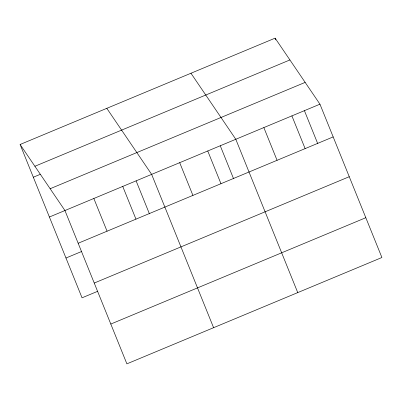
<?xml version="1.0" encoding="UTF-8"?>
<svg xmlns="http://www.w3.org/2000/svg" width="402" height="402" viewBox="0 0 402 402"><rect width="100%" height="100%" fill="white"/><g stroke="black" fill="none" stroke-linecap="round" stroke-linejoin="round"><path stroke-width="0.6" d="M20.1 144.489L275.114 38.15L319.952 104.183L381.9 257.511L126.886 363.85L64.938 210.517L20.1 144.489L82.048 297.817L97.656 291.309M34.894 166.277L289.912 59.943M33.326 177.217L40.26 174.327M50.139 188.729L305.153 82.39M49.406 217.015L319.952 104.183M78.159 243.25L333.173 136.916M65.968 258.019L81.576 251.511M94.239 283.048L349.253 176.714M110.806 324.052L365.82 217.713M190.96 73.244L235.798 139.273L297.746 292.606M106.806 108.334L151.639 174.362L213.593 327.695M275.114 38.15L275.812 39.873M304.42 110.681L317.766 143.71M291.897 115.882L305.123 148.609M263.848 127.575L277.073 160.308M220.266 145.77L233.607 178.805M207.744 150.971L220.969 183.704M179.694 162.669L192.915 195.397M136.107 180.865L149.454 213.894M122.741 186.417L135.961 219.145M93.837 198.467L107.063 231.2"/></g></svg>
